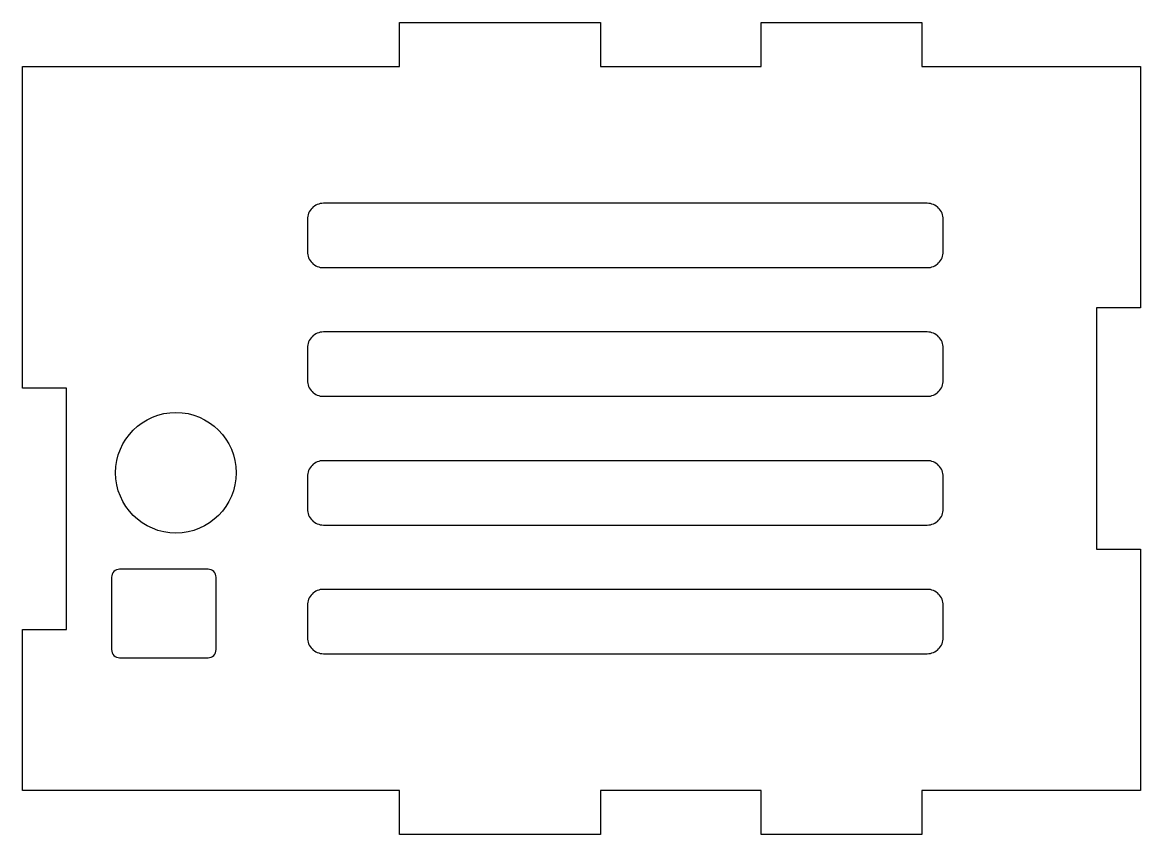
# Model space of a CAD drawing. Header units: millimetres. Extents: x -79 to 61, y -99 to 2.
import ezdxf

# ---------------------------------------------------------------- set-up
doc = ezdxf.new("R2010")
doc.units = ezdxf.units.MM
doc.layers.get('0').update_dxf_attribs({"linetype": 'CONTINUOUS'})

msp = doc.modelspace()

# ---------------------------------------------------------------- linework, layer by layer
msp.add_lwpolyline([(-31.7, -93.5), (-78.6, -93.5), (-78.6, -73.5), (-73.1, -73.5), (-73.1, -43.5), (-78.6, -43.5), (-78.6, -3.5), (-31.7, -3.5), (-31.7, 2), (-6.7, 2), (-6.7, -3.5), (13.3, -3.5), (13.3, 2), (33.3, 2), (33.3, -3.5), (60.5, -3.5), (60.5, -33.5), (55, -33.5), (55, -63.5), (60.5, -63.5), (60.5, -93.5), (33.3, -93.5), (33.3, -99), (13.3, -99), (13.3, -93.5), (-6.7, -93.5), (-6.7, -99), (-31.7, -99)], close=True)
for points in [[(-43.15, -22.5), (-43.15, -26.5, 0.414214), (-41.15, -28.5), (33.95, -28.5, 0.414214), (35.95, -26.5), (35.95, -22.5, 0.414214), (33.95, -20.5), (-41.15, -20.5, 0.414214)], [(-43.15, -38.5), (-43.15, -42.5, 0.414214), (-41.15, -44.5), (33.95, -44.5, 0.414214), (35.95, -42.5), (35.95, -38.5, 0.414214), (33.95, -36.5), (-41.15, -36.5, 0.414214)], [(-43.15, -54.5), (-43.15, -58.5, 0.414214), (-41.15, -60.5), (33.95, -60.5, 0.414214), (35.95, -58.5), (35.95, -54.5, 0.414214), (33.95, -52.5), (-41.15, -52.5, 0.414214)], [(-54.5, -76), (-54.5, -67, 0.414214), (-55.5, -66), (-66.5, -66, 0.414214), (-67.5, -67), (-67.5, -76, 0.414214), (-66.5, -77), (-55.5, -77, 0.414214)], [(-43.15, -70.5), (-43.15, -74.5, 0.414214), (-41.15, -76.5), (33.95, -76.5, 0.414214), (35.95, -74.5), (35.95, -70.5, 0.414214), (33.95, -68.5), (-41.15, -68.5, 0.414214)]]:
    msp.add_lwpolyline(points, format="xyb", close=True)
msp.add_circle((-59.5, -54), 7.5)

doc.saveas('drawing.dxf')
